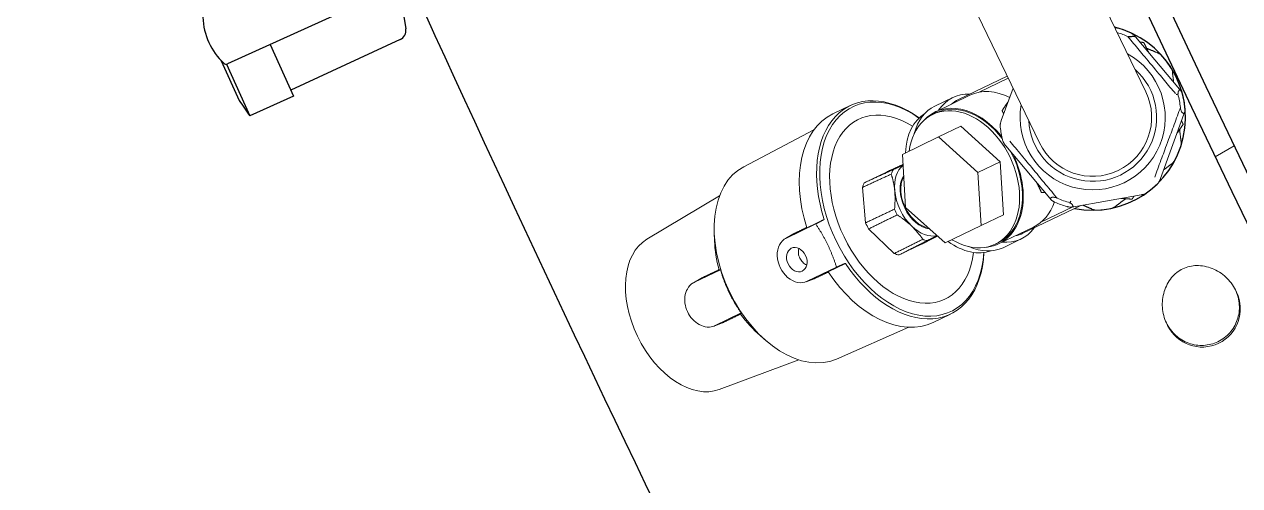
# Model space of a CAD drawing. Header units: millimetres. Extents: x 0 to 118900, y 0 to 84100.
# Drawn here: x 101677 to 102790, y 49866 to 50289 of the extents above; entities that cross this region are included whole.
import ezdxf

# ---------------------------------------------------------------- set-up
doc = ezdxf.new("R2010")
doc.units = ezdxf.units.MM
doc.header["$LTSCALE"] = 100
doc.layers.add('Hatch', color=7, linetype='Continuous', lineweight=18)
doc.layers.add('Visible', color=7, linetype='Continuous', lineweight=25)
doc.layers.add('P_Anti-Foam (AF)', color=6, linetype='Continuous', lineweight=18, true_color=0xff00ff)
doc.layers.add('P_Technical Water (TW)', color=140, linetype='Continuous', lineweight=18, true_color=0x00bfff)

msp = doc.modelspace()

# ---------------------------------------------------------------- hatches: boundary and pattern name
at = {"layer": 'Hatch'}
h = msp.add_hatch(dxfattribs=at)
h.set_pattern_fill('ANSI31', color=256, scale=2540, angle=-14.99998, style=0)
h.set_pattern_definition([(30.00002, (0, 0), (-158.7501, 274.963), [])])
edge = h.paths.add_edge_path()
edge.add_ellipse((124332.26, 60471.08), major_axis=(-17332.23, 16427.05), ratio=1, start_angle=37.038228, end_angle=90)
edge.add_line((107905.21, 43138.85), (107905.21, 43111.3))
edge.add_ellipse((124332.26, 60471.08), major_axis=(12800, -20183.41), ratio=1, start_angle=270, end_angle=284.19909, ccw=False)
edge.add_ellipse((124332.26, 60471.08), major_axis=(12600, -20308.87), ratio=1, start_angle=270, end_angle=270.565988, ccw=False)
edge.add_ellipse((124332.26, 60471.08), major_axis=(-2400, -23779.19), ratio=1, start_angle=270, end_angle=307.579504, ccw=False)
edge.add_ellipse((124332.26, 60471.08), major_axis=(-2600, -23758.16), ratio=1, start_angle=270, end_angle=270.482109, ccw=False)
edge.add_ellipse((124332.26, 60471.08), major_axis=(-2674.84, -23749.85), ratio=1, start_angle=270, end_angle=270.180507, ccw=False)
edge.add_line((100582.41, 63145.91), (100602.29, 63143.68))
h = msp.add_hatch(dxfattribs=at)
h.set_pattern_fill('ANSI31', color=256, scale=2540, angle=14.99998, style=0)
h.set_pattern_definition([(59.99998, (0, 0), (-274.963, 158.7501), [])])
edge = h.paths.add_edge_path()
edge.add_spline(control_points=[(102769.71, 49998.09), (102771.64, 49999.02), (102773.66, 50000.23), (102777.39, 50003.05), (102779.1, 50004.66), (102781.97, 50007.88), (102783.37, 50009.78), (102785.75, 50013.86), (102786.72, 50016.02), (102788.14, 50020.14), (102788.71, 50022.48), (102789.35, 50027.22), (102789.42, 50029.63), (102789.15, 50034.07), (102788.78, 50036.51), (102787.53, 50041.26), (102786.66, 50043.58), (102784.68, 50047.68), (102783.39, 50049.84), (102780.4, 50053.87), (102778.69, 50055.73), (102775.28, 50058.88), (102773.24, 50060.46), (102768.9, 50063.17), (102766.59, 50064.31), (102762.28, 50066), (102759.89, 50066.72), (102755.02, 50067.64), (102752.53, 50067.85), (102748.19, 50067.78), (102745.94, 50067.55), (102741.55, 50066.55), (102739.41, 50065.8), (102735.69, 50064), (102733.76, 50062.81), (102730.25, 50060), (102728.66, 50058.38), (102725.9, 50055.03), (102724.51, 50052.96), (102722.19, 50048.57), (102721.26, 50046.25), (102719.89, 50041.84), (102719.34, 50039.32), (102718.76, 50034.23), (102718.72, 50031.66), (102719.05, 50027.02), (102719.44, 50024.53), (102720.72, 50019.68), (102721.61, 50017.32), (102723.58, 50013.22), (102724.84, 50011.09), (102727.78, 50007.15), (102729.46, 50005.34), (102732.76, 50002.36), (102734.68, 50000.91), (102738.79, 49998.45), (102740.98, 49997.44), (102745.08, 49995.98), (102747.38, 49995.39), (102752.04, 49994.7), (102754.41, 49994.61), (102758.71, 49994.84), (102761.04, 49995.18), (102765.57, 49996.34), (102767.77, 49997.16), (102769.71, 49998.09)], knot_values=[0, 0, 0, 0, 0.3217069, 0.3217069, 0.6434139, 0.6434139, 0.9677836, 0.9677836, 1.2921534, 1.2921534, 1.6214123, 1.6214123, 1.9506712, 1.9506712, 2.2886139, 2.2886139, 2.6265567, 2.6265567, 2.9715161, 2.9715161, 3.3164755, 3.3164755, 3.6685787, 3.6685787, 4.020682, 4.020682, 4.3618892, 4.3618892, 4.7030965, 4.7030965, 5.0132638, 5.0132638, 5.3234311, 5.3234311, 5.6335985, 5.6335985, 5.9437658, 5.9437658, 6.2849731, 6.2849731, 6.6261803, 6.6261803, 6.9782836, 6.9782836, 7.3303868, 7.3303868, 7.6753462, 7.6753462, 8.0203056, 8.0203056, 8.3582484, 8.3582484, 8.6961911, 8.6961911, 9.02545, 9.02545, 9.3547089, 9.3547089, 9.6790787, 9.6790787, 10.0034484, 10.0034484, 10.3251554, 10.3251554, 10.6468623, 10.6468623, 10.6468623, 10.6468623], degree=3, periodic=0)

# ---------------------------------------------------------------- linework, layer by layer
at = {"layer": 'P_Anti-Foam (AF)'}
for p, q in [((102703.69, 50227), (102647.31, 50344.13)), ((102550, 50297.29), (102606.38, 50180.16)), ((102687.58, 50277.22), (102687.69, 50277.57)), ((102693.93, 50277.94), (102693.88, 50278)), ((102693.93, 50277.94), (102694.35, 50277.44)), ((102734.59, 50229.5), (102694.35, 50277.44)), ((102576.89, 50241.43), (102532.2, 50219.92)), ((102550.48, 50226.5), (102577.75, 50239.63)), ((102582.21, 50230.37), (102571.41, 50200.69)), ((102527.17, 50221.94), (102510.61, 50213.96)), ((102510.84, 50208.53), (102542.7, 50223.86)), ((102734.59, 50229.5), (102735.06, 50228.94)), ((102417.17, 50206.72), (102433.05, 50214.37)), ((102508.73, 50206.4), (102511.28, 50207.63)), ((102571.41, 50200.69), (102571.16, 50200.01)), ((102717.26, 50147.64), (102738.66, 50206.46)), ((102738.91, 50207.14), (102738.66, 50206.46)), ((102335.66, 50158.36), (102399.82, 50192.08)), ((102534.39, 50195.48), (102514, 50185.67)), ((102534.39, 50195.48), (102570.49, 50162.88)), ((102514, 50185.67), (102480.87, 50169.72)), ((102550.1, 50153.07), (102514, 50185.67)), ((102575.01, 50178.22), (102575.48, 50177.66)), ((102575.48, 50177.66), (102615.72, 50129.71)), ((102480.87, 50169.72), (102483.84, 50121.17)), ((102466.39, 50153.52), (102446, 50143.71)), ((102570.49, 50162.88), (102550.1, 50153.07)), ((102553.06, 50104.51), (102550.1, 50153.07)), ((102570.49, 50162.88), (102573.45, 50114.33)), ((102717.01, 50146.95), (102717.26, 50147.64)), ((102247, 50091.92), (102313.61, 50131.83)), ((102444.23, 50139.4), (102447.26, 50107.02)), ((102699.34, 50132.6), (102637.7, 50121.72)), ((102699.34, 50132.6), (102700.06, 50132.72)), ((102483.84, 50121.17), (102519.93, 50088.57)), ((102644.1, 50122.85), (102591.18, 50097.37)), ((102607.73, 50107.56), (102636.83, 50121.56)), ((102616.19, 50129.16), (102615.72, 50129.71)), ((102636.86, 50121.58), (102636.86, 50121.58)), ((102637.7, 50121.72), (102636.99, 50121.59)), ((102393.44, 50102.45), (102409.32, 50110.09)), ((102573.45, 50114.33), (102553.06, 50104.51)), ((102308.92, 50090.43), (102308.65, 50098.06)), ((102401.51, 50105.96), (102374.71, 50093.06)), ((102449.96, 50101.41), (102473.37, 50078.85)), ((102519.93, 50088.57), (102553.06, 50104.51)), ((102568.96, 50087.79), (102600.82, 50103.12)), ((102373.78, 50092.56), (102380.5, 50096.5)), ((102477.85, 50077.54), (102498.24, 50087.36)), ((102565.98, 50087.46), (102568.53, 50088.69)), ((102589.63, 50092.19), (102573.06, 50084.21)), ((102290.53, 50052.54), (102314.38, 50064.02)), ((102420.59, 50066.31), (102393.79, 50053.41)), ((102428.69, 50069.84), (102412.82, 50062.2)), ((102289.54, 50052.01), (102296.48, 50056.08)), ((102392.83, 50053), (102400.1, 50055.79)), ((102333.46, 50024.37), (102309.61, 50012.89)), ((102509.12, 50015.7), (102525, 50023.34)), ((102316.09, 50015.34), (102308.58, 50012.45)), ((102420.47, 49982.16), (102486.85, 50011.27)), ((102350.7, 50003.63), (102356.5, 49998.66)), ((102313.24, 49954.31), (102385.98, 49981.48))]:
    msp.add_line(p, q, dxfattribs=at)
for centre, radius, start, end in [((102655.03, 50203.58), 80.88, 66.18456, 73.81597), ((102655.02, 50203.54), 85.03, 66.03308, 73.98708), ((102655.03, 50203.58), 66.4, 170.11851, 61.28854), ((102655.03, 50203.58), 58.6, 182.85014, 48.55691), ((102655.03, 50203.58), 54, 205.70352, 25.70352), ((102655.03, 50203.58), 80.88, 6.39865, 15.18384), ((102655, 50203.57), 85.03, 6.03309, 13.98707), ((102655.07, 50203.58), 85.03, 186.03309, 193.98707), ((102655, 50203.59), 85.03, 333.16117, 341.11514), ((102655.01, 50203.6), 85.03, 306.03307, 313.98708), ((102655.05, 50203.61), 85.03, 246.03309, 253.98707), ((102655.03, 50203.58), 80.88, 246.39871, 255.18382), ((102655.03, 50203.61), 85.03, 273.16117, 281.11514)]:
    msp.add_arc(centre, radius, start, end, dxfattribs=at)
for centre, major_axis, ratio, start_param, end_param in [((102479.02, 50118.85), (-45.97, 95.51), 0.6427876, 5.4149446, 7.6416893), ((102480.4, 50119.52), (45.11, -93.71), 0.6427876, 2.289164, 7.135614), ((102539.9, 50148.16), (-29.06, 60.37), 0.7071068, 5.01737, 6.5648812), ((102558.4, 50157.06), (-31.23, 64.88), 0.6427876, 5.9482891, 6.6580544), ((102561.69, 50158.65), (-29.49, 61.27), 0.6427876, 0, 0.1717095), ((102571.76, 50163.49), (-29.06, 60.37), 0.7071068, 5.5423461, 6.2831853), ((102480.4, 50119.52), (39.64, -82.36), 0.6427876, 2.3495634, 7.0752146), ((102537.35, 50146.93), (-28.63, 59.47), 0.7071068, 2.3217319, 7.103046), ((102541.83, 50149.09), (-31.23, 64.88), 0.6427876, 0, 0.6442118), ((102539.9, 50148.16), (-28.63, 59.47), 0.7071068, 4.9959788, 6.2831853), ((102463.15, 50111.21), (-45.97, 95.51), 0.6427876, 0, 1.358504), ((102534.24, 50145.43), (-30.36, 63.07), 0.6427876, 0.0611434, 0.8719523), ((102539.9, 50148.16), (29.06, -60.37), 0.7071068, 1.765874, 1.7658759), ((102539.9, 50148.16), (29.06, -60.37), 0.7071068, 6.0014894, 7.8729066), ((102539.9, 50148.16), (28.63, -59.47), 0.7071068, 0, 1.6377832), ((102379.35, 50070.88), (-42.42, 88.12), 0.6427876, 0.0226803, 3.1189123), ((102498.12, 50128.05), (-17.37, 36.09), 0.6427876, 0.4506935, 0.596504), ((102499.73, 50128.82), (-15.62, 32.45), 0.6427876, 0.1327955, 1.0471978), ((102472.12, 50115.53), (17.66, -36.69), 0.6427876, 3.5885701, 3.7418128), ((102499.73, 50128.82), (12.53, -26.04), 0.6427876, 3.5056824, 5.9190955), ((102499.73, 50128.82), (-15.62, 32.45), 0.6427876, 1.0471978, 2.0943959), ((102499.73, 50128.82), (-12.14, 25.23), 0.6427876, 0.9070968, 2.7330769), ((102498.12, 50128.05), (-17.37, 36.09), 0.6427876, 1.4978911, 1.6437016), ((102571.76, 50163.49), (29.06, -60.37), 0.7071068, 0, 0.6157428), ((102472.12, 50115.53), (17.66, -36.69), 0.6427876, 4.6357676, 4.7890103), ((102499.73, 50128.82), (15.62, -32.45), 0.6427876, 5.2359885, 6.1503898), ((102558.4, 50157.06), (31.23, -64.88), 0.6427876, 5.9083162, 6.6180815), ((102561.69, 50158.65), (29.49, -61.27), 0.6427876, 6.1114759, 6.2831853), ((102282.72, 50024.36), (-33.18, 68.92), 0.6427876, 0.0587093, 3.0828834), ((102370.65, 50066.69), (37.04, -76.95), 0.6427876, 4.1131775, 4.4450806), ((102384.25, 50073.24), (-9.54, 19.82), 0.7660444, 0, 3.1415927), ((102498.12, 50128.05), (-17.37, 36.09), 0.6427876, 2.5450886, 2.6908991), ((102534.24, 50145.43), (30.36, -63.07), 0.6427876, 5.4112331, 6.222042), ((102479.02, 50118.85), (45.97, -95.51), 0.6427876, 4.9246813, 7.151426), ((102472.12, 50115.53), (17.66, -36.69), 0.6427876, 5.6829652, 5.8362079), ((102541.83, 50149.09), (31.23, -64.88), 0.6427876, 5.6389735, 6.2831853), ((102463.15, 50111.21), (45.97, -95.51), 0.6427876, 4.9246813, 6.2831853), ((102370.65, 50066.69), (37.04, -76.95), 0.6427876, 4.9796974, 5.3116005)]:
    msp.add_ellipse(centre, major_axis=major_axis, ratio=ratio, start_param=start_param, end_param=end_param, dxfattribs=at)
msp.add_ellipse((102384.25, 50073.24), major_axis=(5.03, -10.45), ratio=0.7660444, dxfattribs=at)
for points, knots in [([(102675.42, 50285.74), (102675.55, 50285.73), (102675.68, 50285.73), (102675.82, 50285.72), (102676.12, 50285.71), (102676.42, 50285.68), (102676.72, 50285.64), (102677.01, 50285.6), (102677.31, 50285.55), (102677.61, 50285.49), (102677.9, 50285.43), (102678.19, 50285.36), (102678.48, 50285.28)], [0.43321959, 0.43321959, 0.43321959, 0.43321959, 0.5061887, 0.5061887, 0.5061887, 0.67152645, 0.67152645, 0.67152645, 0.83605492, 0.83605492, 0.83605492, 1, 1, 1, 1]), ([(102694.14, 50277.34), (102694.04, 50277.39), (102693.94, 50277.43), (102693.83, 50277.47), (102693.81, 50277.48), (102693.78, 50277.49), (102693.76, 50277.5), (102693.75, 50277.5), (102693.75, 50277.5), (102693.74, 50277.5), (102693.61, 50277.54), (102693.47, 50277.58), (102693.32, 50277.6), (102693.28, 50277.61), (102693.24, 50277.62), (102693.19, 50277.62), (102693.12, 50277.63), (102693.03, 50277.64), (102692.95, 50277.65), (102692.92, 50277.66), (102692.88, 50277.66), (102692.85, 50277.66), (102692.74, 50277.67), (102692.64, 50277.68), (102692.53, 50277.68), (102692.37, 50277.69), (102692.2, 50277.69), (102692.03, 50277.69), (102691.94, 50277.68), (102691.85, 50277.68), (102691.76, 50277.68), (102691.51, 50277.67), (102691.26, 50277.65), (102690.99, 50277.62), (102690.84, 50277.61), (102690.69, 50277.6), (102690.54, 50277.58), (102690.32, 50277.56), (102690.1, 50277.53), (102689.86, 50277.5), (102689.65, 50277.47), (102689.43, 50277.44), (102689.2, 50277.41), (102689.02, 50277.39), (102688.84, 50277.36), (102688.66, 50277.34), (102688.64, 50277.33), (102688.61, 50277.33), (102688.59, 50277.33), (102688.44, 50277.31), (102688.29, 50277.29), (102688.13, 50277.28), (102688.11, 50277.27), (102688.08, 50277.27), (102688.06, 50277.27), (102688.05, 50277.27), (102688.05, 50277.27), (102688.04, 50277.27), (102688.01, 50277.26), (102687.98, 50277.26), (102687.95, 50277.26), (102687.9, 50277.25), (102687.86, 50277.24), (102687.81, 50277.23), (102687.79, 50277.23), (102687.77, 50277.23), (102687.75, 50277.22), (102687.75, 50277.22), (102687.74, 50277.22), (102687.73, 50277.22), (102687.72, 50277.22), (102687.71, 50277.22), (102687.7, 50277.21), (102687.66, 50277.21), (102687.61, 50277.21), (102687.57, 50277.22)], [0.16252635, 0.16252635, 0.16252635, 0.16252635, 0.22251942, 0.22251942, 0.22251942, 0.23637661, 0.23637661, 0.23637661, 0.23932719, 0.23932719, 0.23932719, 0.31085645, 0.31085645, 0.31085645, 0.3306805, 0.3306805, 0.3306805, 0.36823627, 0.36823627, 0.36823627, 0.38381197, 0.38381197, 0.38381197, 0.42890781, 0.42890781, 0.42890781, 0.49753259, 0.49753259, 0.49753259, 0.53184813, 0.53184813, 0.53184813, 0.6264833, 0.6264833, 0.6264833, 0.67880354, 0.67880354, 0.67880354, 0.75530935, 0.75530935, 0.75530935, 0.82758511, 0.82758511, 0.82758511, 0.88538507, 0.88538507, 0.88538507, 0.89319201, 0.89319201, 0.89319201, 0.9414424, 0.9414424, 0.9414424, 0.94892512, 0.94892512, 0.94892512, 0.95104196, 0.95104196, 0.95104196, 0.96037947, 0.96037947, 0.96037947, 0.97523101, 0.97523101, 0.97523101, 0.98140732, 0.98140732, 0.98140732, 0.98359021, 0.98359021, 0.98359021, 0.98748383, 0.98748383, 0.98748383, 0.99998051, 0.99998051, 0.99998051, 0.99998051]), ([(102730.85, 50225.4), (102727.63, 50229.23), (102724.02, 50233.55), (102720.82, 50237.39), (102717.62, 50241.22), (102714.01, 50245.55), (102709.21, 50251.31), (102704.41, 50257.07), (102700.81, 50261.39), (102697.6, 50265.23), (102694.4, 50269.07), (102690.79, 50273.39), (102687.57, 50277.22)], [0, 0, 0, 0, 0.25, 0.25, 0.25, 0.5, 0.5, 0.5, 0.75, 0.75, 0.75, 1, 1, 1, 1]), ([(102687.69, 50277.57), (102687.82, 50277.56), (102688.06, 50277.55), (102688.19, 50277.61), (102688.35, 50277.56), (102688.37, 50277.62), (102688.37, 50277.64)], [0.00002732, 0.00002732, 0.00002732, 0.00002732, 0.09015272, 0.14960286, 0.20142926, 0.24688029, 0.24688029, 0.24688029, 0.24688029]), ([(102688.37, 50277.64), (102688.38, 50277.67), (102688.38, 50277.72), (102688.53, 50277.67), (102688.66, 50277.71), (102688.87, 50277.72), (102689.12, 50277.73), (102689.4, 50277.74), (102690.06, 50277.79), (102690.73, 50277.84), (102691.19, 50277.88), (102691.43, 50277.9)], [0.24688029, 0.24688029, 0.24688029, 0.24688029, 0.29263422, 0.34313092, 0.40159565, 0.46926576, 0.54417671, 0.62453529, 0.74591, 0.87274276, 1, 1, 1, 1]), ([(102689.56, 50281.25), (102689.77, 50281.15), (102690.18, 50280.96), (102690.77, 50280.63), (102691.35, 50280.27), (102691.97, 50279.83), (102692.62, 50279.3), (102693.29, 50278.67), (102693.68, 50278.22), (102693.88, 50278)], [0, 0, 0, 0, 0.122224, 0.245733, 0.3706261, 0.496999, 0.6650054, 0.8326046, 1, 1, 1, 1]), ([(102691.43, 50277.9), (102691.6, 50277.91), (102691.96, 50277.93), (102692.63, 50277.91), (102693.16, 50277.82), (102693.5, 50277.72), (102693.56, 50277.7)], [0.00000136, 0.00000136, 0.00000136, 0.00000136, 0.11952445, 0.23840831, 0.47820973, 0.5281915, 0.5281915, 0.5281915, 0.5281915]), ([(102693.56, 50277.7), (102693.65, 50277.67), (102693.89, 50277.58), (102694.23, 50277.4), (102694.57, 50277.15), (102694.75, 50276.94), (102694.84, 50276.84)], [0.5281915, 0.5281915, 0.5281915, 0.5281915, 0.60787169, 0.73993955, 0.87034396, 0.9996898, 0.9996898, 0.9996898, 0.9996898]), ([(102694.84, 50276.84), (102694.78, 50276.91), (102694.72, 50276.98), (102694.65, 50277.03), (102694.58, 50277.09), (102694.51, 50277.13), (102694.44, 50277.18), (102694.42, 50277.19), (102694.4, 50277.2), (102694.39, 50277.21), (102694.31, 50277.26), (102694.23, 50277.3), (102694.14, 50277.34)], [0.00014705, 0.00014705, 0.00014705, 0.00014705, 0.05260111, 0.05260111, 0.05260111, 0.09958003, 0.09958003, 0.09958003, 0.11163662, 0.11163662, 0.11163662, 0.16252635, 0.16252635, 0.16252635, 0.16252635]), ([(102694.52, 50277.23), (102694.56, 50277.18), (102694.61, 50277.13), (102694.65, 50277.07), (102694.69, 50277.03), (102694.73, 50276.99), (102694.76, 50276.94), (102694.79, 50276.91), (102694.82, 50276.88), (102694.84, 50276.84)], [0.35546989, 0.35546989, 0.35546989, 0.35546989, 0.61627309, 0.61627309, 0.61627309, 0.83400167, 0.83400167, 0.83400167, 0.9977904, 0.9977904, 0.9977904, 0.9977904]), ([(102714.69, 50262.64), (102714.76, 50262.61), (102714.83, 50262.58), (102716.51, 50261.83), (102717.96, 50260.74), (102719.07, 50259.47)], [0.75795528, 0.75795528, 0.75795528, 0.75795528, 0.76855947, 0.76855947, 1.02135062, 1.02135062, 1.02135062, 1.02135062]), ([(102726.19, 50250.07), (102725.05, 50251.81), (102723.84, 50253.53), (102721.45, 50256.66), (102720.28, 50258.08), (102719.07, 50259.47)], [10.10719653, 10.10719653, 10.10719653, 10.10719653, 10.40918044, 10.40918044, 10.67107318, 10.67107318, 10.67107318, 10.67107318]), ([(102726.19, 50250.07), (102727.11, 50248.66), (102727.77, 50246.96), (102728.03, 50245.14), (102728.04, 50245.07), (102728.05, 50245)], [1.02135141, 1.02135141, 1.02135141, 1.02135141, 1.27414314, 1.27414314, 1.28474733, 1.28474733, 1.28474733, 1.28474733]), ([(102731.41, 50224.62), (102731.51, 50224.64), (102731.61, 50224.65), (102731.83, 50224.68), (102731.96, 50224.69), (102732.19, 50224.72), (102732.31, 50224.73), (102732.58, 50224.76), (102732.75, 50224.77), (102733.08, 50224.78), (102733.24, 50224.78), (102733.41, 50224.77)], [0.00000216, 0.00000216, 0.00000216, 0.00000216, 0.0151519, 0.0151519, 0.03366754, 0.03366754, 0.0510211, 0.0510211, 0.07580082, 0.07580082, 0.10267687, 0.10267687, 0.10267687, 0.10267687]), ([(102733.09, 50224.76), (102732.83, 50224.75), (102732.5, 50224.73), (102731.97, 50224.69), (102731.69, 50224.66), (102731.41, 50224.62)], [-0.08251351, -0.08251351, -0.08251351, -0.08251351, -0.042768987, -0.042768987, -0.000002163, -0.000002163, -0.000002163, -0.000002163]), ([(102733.41, 50224.77), (102733.37, 50224.77), (102733.31, 50224.77), (102733.19, 50224.77), (102733.14, 50224.76), (102733.09, 50224.76)], [-0.019547288, -0.019547288, -0.019547288, -0.019547288, -0.010056721, -0.010056721, -0.000019134, -0.000019134, -0.000019134, -0.000019134]), ([(102733.41, 50224.77), (102733.35, 50225.12), (102733.31, 50225.47), (102733.25, 50226.17), (102733.24, 50226.52), (102733.29, 50226.85)], [0, 0, 0, 0, 0.5, 0.5, 0.99986919, 0.99986919, 0.99986919, 0.99986919]), ([(102733.29, 50226.85), (102733.31, 50226.94), (102733.33, 50227.03), (102733.39, 50227.23), (102733.44, 50227.35), (102733.5, 50227.45)], [-0.081949793, -0.081949793, -0.081949793, -0.081949793, -0.066843249, -0.066843249, -0.045902376, -0.045902376, -0.045902376, -0.045902376]), ([(102733.5, 50227.45), (102733.53, 50227.5), (102733.57, 50227.55), (102733.71, 50227.75), (102733.93, 50228), (102734.27, 50228.46), (102734.38, 50228.63), (102734.56, 50228.95), (102734.61, 50229.12), (102734.65, 50229.4), (102734.62, 50229.47), (102734.59, 50229.5), (102734.59, 50229.5), (102734.59, 50229.5)], [-0.14778009, -0.14778009, -0.14778009, -0.14778009, -0.13537449, -0.13537449, -0.0955589, -0.0955589, -0.06973224, -0.06973224, -0.03889548, -0.03889548, 0, 0, 0.00097458, 0.00097458, 0.00097458, 0.00097458]), ([(102735.07, 50228.93), (102735.21, 50228.76), (102735.35, 50228.58), (102735.49, 50228.4), (102735.62, 50228.21), (102735.76, 50228.02), (102735.88, 50227.83), (102736.01, 50227.64), (102736.13, 50227.45), (102736.24, 50227.25), (102736.35, 50227.05), (102736.46, 50226.86), (102736.56, 50226.65), (102736.7, 50226.38), (102736.83, 50226.11), (102736.94, 50225.83), (102737.06, 50225.56), (102737.17, 50225.27), (102737.26, 50224.99), (102737.36, 50224.7), (102737.44, 50224.42), (102737.51, 50224.12)], [0.00123487, 0.00123487, 0.00123487, 0.00123487, 0.12840662, 0.12840662, 0.12840662, 0.25551542, 0.25551542, 0.25551542, 0.38141306, 0.38141306, 0.38141306, 0.5061887, 0.5061887, 0.5061887, 0.67152645, 0.67152645, 0.67152645, 0.83605492, 0.83605492, 0.83605492, 1, 1, 1, 1]), ([(102711.84, 50148.83), (102713.56, 50153.56), (102715.52, 50158.88), (102717.56, 50164.39), (102718.58, 50167.14), (102719.56, 50169.8), (102720.44, 50172.16), (102721.32, 50174.52), (102722.31, 50177.17), (102723.63, 50180.71), (102724.94, 50184.25), (102725.93, 50186.9), (102726.81, 50189.26), (102727.69, 50191.62), (102728.67, 50194.28), (102729.69, 50197.03), (102731.73, 50202.54), (102733.69, 50207.86), (102735.41, 50212.59)], [0, 0, 0, 0, 0.25, 0.25, 0.25, 0.375, 0.375, 0.375, 0.5, 0.5, 0.5, 0.625, 0.625, 0.625, 0.75, 0.75, 0.75, 1, 1, 1, 1]), ([(102737.17, 50207.85), (102737.14, 50207.85), (102737.12, 50207.87), (102736.94, 50207.97), (102736.8, 50208.12), (102736.46, 50208.57), (102736.29, 50208.96), (102735.99, 50209.79), (102735.87, 50210.23), (102735.63, 50211.26), (102735.52, 50211.92), (102735.41, 50212.59)], [0.02865756, 0.02865756, 0.02865756, 0.02865756, 0.03342162, 0.03342162, 0.06684325, 0.06684325, 0.13011041, 0.13011041, 0.19337757, 0.19337757, 0.29147093, 0.29147093, 0.29147093, 0.29147093]), ([(102739.56, 50212.51), (102739.58, 50212.29), (102739.62, 50211.84), (102739.64, 50211.16), (102739.61, 50210.47), (102739.54, 50209.71), (102739.41, 50208.88), (102739.2, 50208.01), (102739.01, 50207.45), (102738.92, 50207.18)], [0, 0, 0, 0, 0.12222421, 0.24573325, 0.37062623, 0.49699899, 0.66500532, 0.83260449, 0.99387685, 0.99387685, 0.99387685, 0.99387685]), ([(102570.51, 50194.65), (102570.49, 50194.87), (102570.45, 50195.32), (102570.43, 50196), (102570.46, 50196.68), (102570.53, 50197.44), (102570.66, 50198.27), (102570.87, 50199.14), (102571.06, 50199.7), (102571.15, 50199.98)], [0, 0, 0, 0, 0.12222405, 0.24573303, 0.37062606, 0.49699899, 0.66500542, 0.83260459, 0.99389101, 0.99389101, 0.99389101, 0.99389101]), ([(102738.66, 50206.46), (102738.66, 50206.46), (102738.66, 50206.46), (102738.67, 50206.49), (102738.67, 50206.53), (102738.66, 50206.61), (102738.64, 50206.65), (102738.57, 50206.8), (102738.48, 50206.92), (102738.22, 50207.15), (102738.06, 50207.27), (102737.67, 50207.54), (102737.43, 50207.69), (102737.17, 50207.85)], [-0.23832759, -0.23832759, -0.23832759, -0.23832759, -0.23741684, -0.23741684, -0.20850778, -0.20850778, -0.17897432, -0.17897432, -0.11901501, -0.11901501, -0.06060945, -0.06060945, -0.00011585, -0.00011585, -0.00011585, -0.00011585]), ([(102575, 50178.22), (102574.86, 50178.4), (102574.72, 50178.57), (102574.58, 50178.76), (102574.44, 50178.94), (102574.31, 50179.13), (102574.19, 50179.32), (102574.06, 50179.51), (102573.94, 50179.71), (102573.83, 50179.9), (102573.72, 50180.1), (102573.61, 50180.3), (102573.5, 50180.5), (102573.37, 50180.77), (102573.24, 50181.04), (102573.13, 50181.32), (102573.01, 50181.6), (102572.9, 50181.88), (102572.81, 50182.17), (102572.71, 50182.45), (102572.63, 50182.74), (102572.56, 50183.03)], [0.0012476, 0.0012476, 0.0012476, 0.0012476, 0.12840662, 0.12840662, 0.12840662, 0.25551542, 0.25551542, 0.25551542, 0.38141306, 0.38141306, 0.38141306, 0.5061887, 0.5061887, 0.5061887, 0.67152645, 0.67152645, 0.67152645, 0.83605492, 0.83605492, 0.83605492, 1, 1, 1, 1]), ([(102579.22, 50181.75), (102582.46, 50177.9), (102586.09, 50173.55), (102589.84, 50169.02), (102591.71, 50166.76), (102593.52, 50164.58), (102595.12, 50162.64), (102596.73, 50160.7), (102598.53, 50158.52), (102600.94, 50155.61), (102603.34, 50152.7), (102605.15, 50150.51), (102606.75, 50148.57), (102608.36, 50146.63), (102610.16, 50144.45), (102612.04, 50142.19), (102615.79, 50137.67), (102619.42, 50133.32), (102622.65, 50129.46)], [0, 0, 0, 0, 0.25, 0.25, 0.25, 0.375, 0.375, 0.375, 0.5, 0.5, 0.5, 0.625, 0.625, 0.625, 0.75, 0.75, 0.75, 1, 1, 1, 1]), ([(102735.46, 50176.07), (102736.01, 50177.66), (102736.23, 50179.47), (102736.03, 50181.3), (102736.02, 50181.37), (102736.01, 50181.44)], [-1.0213512, -1.0213512, -1.0213512, -1.0213512, -0.76855947, -0.76855947, -0.75795528, -0.75795528, -0.75795528, -0.75795528]), ([(102727.42, 50161.05), (102727.47, 50161.1), (102727.53, 50161.14), (102728.98, 50162.28), (102730.12, 50163.69), (102730.88, 50165.2)], [-1.28474733, -1.28474733, -1.28474733, -1.28474733, -1.27414314, -1.27414314, -1.02135141, -1.02135141, -1.02135141, -1.02135141]), ([(102482.13, 50149.05), (102481.04, 50147.22), (102480.26, 50145.03), (102479.84, 50142.59), (102479.81, 50142.44), (102479.79, 50142.28), (102479.76, 50142.13), (102479.57, 50140.88), (102479.48, 50139.57), (102479.48, 50138.21)], [0.824113592, 0.824113592, 0.824113592, 0.824113592, 0.876977728, 0.876977728, 0.876977728, 0.880306148, 0.880306148, 0.880306148, 0.907028958, 0.907028958, 0.907028958, 0.907028958]), ([(102481.01, 50147.62), (102481.35, 50148.26), (102481.71, 50148.83), (102482.08, 50149.33), (102482.09, 50149.35), (102482.1, 50149.36), (102482.11, 50149.38)], [0.006322865, 0.006322865, 0.006322865, 0.006322865, 0.081538639, 0.081538639, 0.081538639, 0.083688676, 0.083688676, 0.083688676, 0.083688676]), ([(102717.01, 50146.95), (102716.93, 50146.73), (102716.85, 50146.52), (102716.76, 50146.31), (102716.66, 50146.1), (102716.57, 50145.89), (102716.46, 50145.69), (102716.36, 50145.49), (102716.25, 50145.29), (102716.14, 50145.09), (102716.03, 50144.89), (102715.91, 50144.7), (102715.78, 50144.51), (102715.62, 50144.26), (102715.45, 50144.01), (102715.26, 50143.77), (102715.08, 50143.53), (102714.89, 50143.3), (102714.69, 50143.07), (102714.49, 50142.85), (102714.28, 50142.63), (102714.07, 50142.42)], [0.00124705, 0.00124705, 0.00124705, 0.00124705, 0.12840662, 0.12840662, 0.12840662, 0.25551542, 0.25551542, 0.25551542, 0.38141306, 0.38141306, 0.38141306, 0.5061887, 0.5061887, 0.5061887, 0.67152645, 0.67152645, 0.67152645, 0.83605492, 0.83605492, 0.83605492, 1, 1, 1, 1]), ([(102483.58, 50120.87), (102483.5, 50121.04), (102483.41, 50121.21), (102483.33, 50121.39), (102483.01, 50122.03), (102482.71, 50122.69), (102482.43, 50123.35), (102482.15, 50124), (102481.9, 50124.66), (102481.66, 50125.32), (102481.64, 50125.36), (102481.63, 50125.4), (102481.62, 50125.43), (102481.15, 50126.72), (102480.77, 50128.02), (102480.45, 50129.32), (102480.29, 50129.99), (102480.15, 50130.67), (102480.03, 50131.34), (102479.91, 50132), (102479.8, 50132.66), (102479.72, 50133.32), (102479.6, 50134.35), (102479.52, 50135.37), (102479.5, 50136.37)], [0.0818498814, 0.0818498814, 0.0818498814, 0.0818498814, 0.0821412747, 0.0821412747, 0.0821412747, 0.083222081, 0.083222081, 0.083222081, 0.0843028872, 0.0843028872, 0.0843028872, 0.0843637906, 0.0843637906, 0.0843637906, 0.0864644997, 0.0864644997, 0.0864644997, 0.0875453059, 0.0875453059, 0.0875453059, 0.0886261122, 0.0886261122, 0.0886261122, 0.0903314164, 0.0903314164, 0.0903314164, 0.0903314164]), ([(102615.72, 50129.71), (102615.72, 50129.71), (102615.72, 50129.71), (102615.74, 50129.69), (102615.77, 50129.67), (102615.85, 50129.64), (102615.9, 50129.63), (102616.06, 50129.62), (102616.21, 50129.64), (102616.54, 50129.74), (102616.72, 50129.83), (102617.16, 50130.03), (102617.4, 50130.16), (102617.67, 50130.31)], [-0.23832717, -0.23832717, -0.23832717, -0.23832717, -0.23741643, -0.23741643, -0.20850754, -0.20850754, -0.17897421, -0.17897421, -0.11901485, -0.11901485, -0.06060892, -0.06060892, -0.00011585, -0.00011585, -0.00011585, -0.00011585]), ([(102622.65, 50129.46), (102622.02, 50129.71), (102621.39, 50129.93), (102620.37, 50130.25), (102619.93, 50130.36), (102619.07, 50130.52), (102618.65, 50130.56), (102618.09, 50130.49), (102617.89, 50130.44), (102617.71, 50130.34), (102617.68, 50130.33), (102617.67, 50130.31)], [-0.2914755, -0.2914755, -0.2914755, -0.2914755, -0.19337757, -0.19337757, -0.13011041, -0.13011041, -0.06684325, -0.06684325, -0.03342162, -0.03342162, -0.02865756, -0.02865756, -0.02865756, -0.02865756]), ([(102705.03, 50134.84), (102704.85, 50134.71), (102704.48, 50134.45), (102703.9, 50134.1), (102703.3, 50133.78), (102702.6, 50133.46), (102701.82, 50133.16), (102700.96, 50132.9), (102700.38, 50132.79), (102700.09, 50132.73)], [0, 0, 0, 0, 0.12222415, 0.24573318, 0.37062617, 0.49699899, 0.66500536, 0.83260453, 0.99389101, 0.99389101, 0.99389101, 0.99389101]), ([(102620.5, 50125.91), (102620.3, 50126), (102619.89, 50126.19), (102619.3, 50126.52), (102618.72, 50126.88), (102618.1, 50127.32), (102617.45, 50127.85), (102616.79, 50128.47), (102616.4, 50128.91), (102616.21, 50129.13)], [0, 0, 0, 0, 0.12222415, 0.24573317, 0.37062617, 0.49699899, 0.66500536, 0.83260453, 0.99387687, 0.99387687, 0.99387687, 0.99387687]), ([(102636.98, 50121.59), (102636.75, 50121.55), (102636.53, 50121.52), (102636.3, 50121.49), (102636.07, 50121.47), (102635.85, 50121.45), (102635.62, 50121.43), (102635.39, 50121.42), (102635.16, 50121.41), (102634.93, 50121.41), (102634.71, 50121.41), (102634.48, 50121.42), (102634.25, 50121.43), (102633.95, 50121.45), (102633.65, 50121.47), (102633.35, 50121.51), (102633.06, 50121.55), (102632.76, 50121.6), (102632.46, 50121.66), (102632.17, 50121.72), (102631.88, 50121.79), (102631.59, 50121.87)], [0.00123487, 0.00123487, 0.00123487, 0.00123487, 0.12840662, 0.12840662, 0.12840662, 0.25551542, 0.25551542, 0.25551542, 0.38141306, 0.38141306, 0.38141306, 0.5061887, 0.5061887, 0.5061887, 0.67152645, 0.67152645, 0.67152645, 0.83605492, 0.83605492, 0.83605492, 1, 1, 1, 1]), ([(102635.07, 50126.91), (102635.04, 50126.82), (102635, 50126.72), (102634.91, 50126.52), (102634.86, 50126.4), (102634.77, 50126.19), (102634.72, 50126.08), (102634.6, 50125.83), (102634.53, 50125.68), (102634.37, 50125.38), (102634.29, 50125.24), (102634.2, 50125.1)], [0.00000216, 0.00000216, 0.00000216, 0.00000216, 0.01515249, 0.01515249, 0.03366743, 0.03366743, 0.05102099, 0.05102099, 0.07579973, 0.07579973, 0.10270229, 0.10270229, 0.10270229, 0.10270229]), ([(102634.2, 50125.1), (102634.22, 50125.14), (102634.25, 50125.19), (102634.31, 50125.3), (102634.33, 50125.34), (102634.35, 50125.39)], [-0.019572325, -0.019572325, -0.019572325, -0.019572325, -0.010057403, -0.010057403, -0.000019063, -0.000019063, -0.000019063, -0.000019063]), ([(102636.05, 50124.16), (102635.83, 50124.33), (102635.58, 50124.48), (102634.97, 50124.8), (102634.58, 50124.96), (102634.2, 50125.1)], [-0.18183085, -0.18183085, -0.18183085, -0.18183085, -0.13882685, -0.13882685, -0.07889203, -0.07889203, -0.07889203, -0.07889203]), ([(102634.35, 50125.39), (102634.47, 50125.62), (102634.62, 50125.91), (102634.85, 50126.39), (102634.97, 50126.65), (102635.07, 50126.91)], [-0.082522589, -0.082522589, -0.082522589, -0.082522589, -0.042768465, -0.042768465, -0.000002158, -0.000002158, -0.000002158, -0.000002158]), ([(102636.05, 50124.16), (102636.17, 50124.07), (102636.27, 50123.97), (102636.4, 50123.81), (102636.44, 50123.75), (102636.48, 50123.69)], [-0.081693842, -0.081693842, -0.081693842, -0.081693842, -0.05871853, -0.05871853, -0.045610075, -0.045610075, -0.045610075, -0.045610075]), ([(102636.48, 50123.69), (102636.51, 50123.62), (102636.54, 50123.55), (102636.56, 50123.49), (102636.59, 50123.41), (102636.62, 50123.34), (102636.65, 50123.26), (102636.71, 50123.13), (102636.76, 50123), (102636.81, 50122.88), (102636.86, 50122.76), (102636.92, 50122.65), (102636.97, 50122.55), (102637.02, 50122.45), (102637.07, 50122.35), (102637.11, 50122.27), (102637.16, 50122.2), (102637.2, 50122.13), (102637.24, 50122.08), (102637.29, 50122), (102637.34, 50121.93), (102637.39, 50121.88), (102637.46, 50121.81), (102637.52, 50121.76), (102637.58, 50121.74), (102637.62, 50121.72), (102637.66, 50121.71), (102637.7, 50121.72)], [0.00004476, 0.00004476, 0.00004476, 0.00004476, 0.05305471, 0.05305471, 0.05305471, 0.11659118, 0.11659118, 0.11659118, 0.23303235, 0.23303235, 0.23303235, 0.34955249, 0.34955249, 0.34955249, 0.4657404, 0.4657404, 0.4657404, 0.56271454, 0.56271454, 0.56271454, 0.69404601, 0.69404601, 0.69404601, 0.86793994, 0.86793994, 0.86793994, 1, 1, 1, 1]), ([(102654.4, 50119.63), (102654.46, 50119.6), (102654.53, 50119.57), (102656.24, 50118.89), (102658.04, 50118.61), (102659.72, 50118.71)], [-1.28474733, -1.28474733, -1.28474733, -1.28474733, -1.27414314, -1.27414314, -1.02135141, -1.02135141, -1.02135141, -1.02135141]), ([(102671.42, 50120.17), (102673.08, 50120.5), (102674.75, 50121.21), (102676.24, 50122.29), (102676.3, 50122.34), (102676.35, 50122.38)], [-1.0213512, -1.0213512, -1.0213512, -1.0213512, -0.76855947, -0.76855947, -0.75795528, -0.75795528, -0.75795528, -0.75795528]), ([(102381.44, 50097), (102381.4, 50096.99), (102381.36, 50096.97), (102381.05, 50096.81), (102380.77, 50096.66), (102380.5, 50096.5)], [3.423243105, 3.423243105, 3.423243105, 3.423243105, 3.431687155, 3.431687155, 3.493432548, 3.493432548, 3.493432548, 3.493432548]), ([(102393.41, 50068.29), (102393.32, 50068.33), (102393.22, 50068.37), (102391.92, 50068.97), (102390.68, 50069.82), (102388.55, 50071.96), (102387.65, 50073.25), (102386.38, 50075.88), (102385.93, 50077.39), (102385.59, 50080.4), (102385.7, 50081.9), (102386.04, 50083.29), (102386.07, 50083.38), (102386.09, 50083.48)], [0.42110264, 0.42110264, 0.42110264, 0.42110264, 0.4374654, 0.4374654, 0.65619615, 0.65619615, 0.87492691, 0.87492691, 1.09365766, 1.09365766, 1.31238842, 1.31238842, 1.32875118, 1.32875118, 1.32875118, 1.32875118]), ([(102309.61, 50012.89), (102308.22, 50012.23), (102306.56, 50011.66), (102301.51, 50011.36), (102298.99, 50011.97), (102294.24, 50013.89), (102292, 50015.5), (102287.98, 50019.2), (102286.33, 50021.52), (102283.59, 50026.37), (102282.73, 50029.06), (102281.57, 50034.37), (102281.59, 50037.08), (102282.18, 50042.17), (102283.08, 50044.54), (102285.45, 50048.8), (102287.19, 50050.47), (102289.45, 50051.99), (102289.91, 50052.24), (102290.53, 50052.54)], [3.4657415, 3.4657415, 3.4657415, 3.4657415, 3.7382101, 3.7382101, 4.0605904, 4.0605904, 4.4852779, 4.4852779, 5.048824, 5.048824, 5.8365346, 5.8365346, 6.9923953, 6.9923953, 8.676732, 8.676732, 11.0276263, 11.0276263, 11.924125, 11.924125, 11.924125, 11.924125]), ([(102297.44, 50056.59), (102297.44, 50056.59), (102297.43, 50056.59), (102297.11, 50056.43), (102296.79, 50056.26), (102296.48, 50056.08)], [-20.22156621, -20.22156621, -20.22156621, -20.22156621, -20.21992651, -20.21992651, -19.93740324, -19.93740324, -19.93740324, -19.93740324]), ([(102400.1, 50055.79), (102400.39, 50055.91), (102400.68, 50056.03), (102400.96, 50056.16), (102401, 50056.18), (102401.04, 50056.2), (102401.07, 50056.21)], [6.76521415, 6.76521415, 6.76521415, 6.76521415, 6.826959544, 6.826959544, 6.826959544, 6.835403593, 6.835403593, 6.835403593, 6.835403593])]:
    msp.add_open_spline(points, degree=3, knots=knots, dxfattribs=at)
for points, weights in [([(102701.88, 50272.26), (102700.16, 50272.39), (102698.48, 50272.52)], [1.68739260883, 1.69680644618, 1.705541306]), ([(102706.16, 50263.37), (102704.08, 50267.69), (102701.88, 50272.26)], [1.73745064541, 1.71543384465, 1.68739260883]), ([(102704.43, 50266.97), (102709.45, 50264.85), (102714.69, 50262.64)], [1.90562415013, 1.88869452278, 1.86331324179]), ([(102728.05, 50245), (102728.63, 50240.38), (102729.19, 50235.93)], [1.86331324179, 1.88400626028, 1.89908153007]), ([(102577.69, 50217.96), (102574.99, 50214), (102572.13, 50209.81)], [1.73745064541, 1.71543384465, 1.68739260883]), ([(102572.13, 50209.81), (102572.88, 50208.25), (102573.61, 50206.73)], [1.5866940066, 1.59554605397, 1.60375964317]), ([(102732.38, 50189.19), (102735.08, 50193.16), (102737.94, 50197.35)], [1.7374506454, 1.71543384465, 1.68739260883]), ([(102737.94, 50197.35), (102737.19, 50198.9), (102736.46, 50200.42)], [1.68739260883, 1.69680644618, 1.70554130599]), ([(102734.63, 50192.49), (102735.31, 50187.09), (102736.01, 50181.44)], [1.90562415013, 1.88869452278, 1.86331324179]), ([(102481.46, 50160), (102477.56, 50158.14), (102472.37, 50155.67)], [1.96493541516, 1.94437004579, 1.86656620791]), ([(102720.13, 50155.54), (102723.71, 50158.24), (102727.42, 50161.05)], [1.899139317, 1.88406358849, 1.86336994033]), ([(102444.23, 50139.4), (102457.53, 50145.54), (102470.71, 50151.63)], [1, 0.999999998749, 1]), ([(102470.71, 50151.63), (102473.14, 50143.95), (102473.85, 50136.35)], [1.86656620791, 1.9723244506, 1.97232440422]), ([(102603.91, 50143.79), (102605.99, 50139.46), (102608.19, 50134.89)], [1.63376472754, 1.61306182436, 1.5866940066]), ([(102473.85, 50136.35), (102474.56, 50128.76), (102473.71, 50119.54)], [1.97232440422, 1.97232435784, 1.86656620791]), ([(102608.19, 50134.89), (102609.9, 50134.76), (102611.59, 50134.64)], [1.68739260883, 1.69680644618, 1.70554130599]), ([(102691.09, 50128.66), (102692.06, 50130.09), (102693.01, 50131.48)], [1.68739260883, 1.69680644618, 1.70554130599]), ([(102473.71, 50119.54), (102460.54, 50113.31), (102447.26, 50107.02)], [1, 0.999999999092, 1]), ([(102645.98, 50123.18), (102650.11, 50121.44), (102654.4, 50119.63)], [1.89908153006, 1.88400626028, 1.86331324179]), ([(102676.35, 50122.38), (102680.89, 50125.82), (102685.23, 50129.1)], [1.86336994033, 1.88875199365, 1.90568213615]), ([(102681.25, 50129.4), (102686.04, 50129.04), (102691.09, 50128.66)], [1.7374506454, 1.71543384464, 1.68739260883]), ([(102409.32, 50110.09), (102405.53, 50108.09), (102401.51, 50105.96)], [1.00178826505, 1.00430456603, 1.00596397821]), ([(102476.25, 50114.28), (102483.98, 50109.19), (102489.47, 50103.9)], [1.86656620791, 1.97232458035, 1.97232440422]), ([(102393.36, 50102.71), (102387.39, 50099.85), (102381.44, 50097)], [1.00000489222, 1.00000548584, 1]), ([(102401.51, 50105.96), (102414.03, 50087.57), (102420.59, 50066.31)], [1.27421040078, 1.2994447396, 1.27421040078]), ([(102489.47, 50103.9), (102494.97, 50098.61), (102499.46, 50091.91)], [1.97232440422, 1.97232422808, 1.86656620791]), ([(102477.85, 50077.54), (102490.81, 50084.15), (102503.65, 50090.69)], [1, 0.999999998558, 1]), ([(102512.96, 50094.86), (102505.62, 50091.12), (102498.24, 50087.36)], [0.999999999295, 0.999999999173, 1]), ([(102503.65, 50090.69), (102508.81, 50093.21), (102512.71, 50095.09)], [1.86656620791, 1.94437004578, 1.96493541516]), ([(102313.16, 50064.05), (102305.21, 50060.28), (102297.44, 50056.59)], [1, 1.00005579402, 1.00000000039]), ([(102314.38, 50064.02), (102313.72, 50064.03), (102313.16, 50064.05)], [1.00035995172, 1.00191567695, 1]), ([(102333.46, 50024.37), (102320.37, 50042.49), (102314.38, 50064.02)], [1.00598332027, 1.03374770935, 1.00598332027]), ([(102428.69, 50069.84), (102424.76, 50068.13), (102420.59, 50066.31)], [1.00178826505, 1.00430456603, 1.00596397821]), ([(102401.07, 50056.21), (102407.01, 50059.09), (102412.97, 50061.97)], [1, 1.00000548602, 1.00000489238]), ([(102317.08, 50015.77), (102324.82, 50019.54), (102332.73, 50023.4)], [1.00000000314, 1.00005579601, 1]), ([(102332.73, 50023.4), (102333.06, 50023.85), (102333.46, 50024.37)], [1, 1.00191567695, 1.00035995172])]:
    msp.add_rational_spline(points, weights, degree=2, dxfattribs=at)
for points, degree in [([(102472.37, 50155.67), (102459.24, 50149.72), (102446, 50143.71)], 2), ([(102466.39, 50153.52), (102473.93, 50156.94), (102481.44, 50160.35)], 2), ([(102480.97, 50147.55), (102481.04, 50147.68), (102481.11, 50147.81), (102481.17, 50147.94)], 3), ([(102480.97, 50147.55), (102480.99, 50147.57), (102481, 50147.59), (102481.01, 50147.62)], 3), ([(102482.11, 50149.48), (102481.71, 50148.9), (102481.34, 50148.28), (102481.01, 50147.62)], 3), ([(102449.96, 50101.41), (102463.16, 50107.87), (102476.25, 50114.28)], 2), ([(102499.46, 50091.91), (102486.47, 50085.41), (102473.37, 50078.85)], 2), ([(102316.09, 50015.33), (102316.41, 50015.45), (102316.73, 50015.59), (102317.08, 50015.77)], 3)]:
    msp.add_open_spline(points, degree=degree, dxfattribs=at)
at = {"layer": 'P_Technical Water (TW)'}
for p, q in [((102786.77, 50043.35), (102785.68, 50045.61)), ((102722.61, 50015.25), (102723.69, 50012.99))]:
    msp.add_line(p, q, dxfattribs=at)
msp.add_arc((102755.23, 50028.17), 35, 205.70352, 25.70352, dxfattribs=at)
msp.add_open_spline([(102769.71, 49998.09), (102771.64, 49999.02), (102773.66, 50000.23), (102777.39, 50003.05), (102779.1, 50004.66), (102781.97, 50007.88), (102783.37, 50009.78), (102785.75, 50013.86), (102786.72, 50016.02), (102788.14, 50020.14), (102788.71, 50022.48), (102789.35, 50027.22), (102789.42, 50029.63), (102789.15, 50034.07), (102788.78, 50036.51), (102787.53, 50041.26), (102786.66, 50043.58), (102784.68, 50047.68), (102783.39, 50049.84), (102780.4, 50053.87), (102778.69, 50055.73), (102775.28, 50058.88), (102773.24, 50060.46), (102768.9, 50063.17), (102766.59, 50064.31), (102762.28, 50066), (102759.89, 50066.72), (102755.02, 50067.64), (102752.53, 50067.85), (102748.19, 50067.78), (102745.94, 50067.55), (102741.55, 50066.55), (102739.41, 50065.8), (102735.69, 50064), (102733.76, 50062.81), (102730.25, 50060), (102728.66, 50058.38), (102725.9, 50055.03), (102724.51, 50052.96), (102722.19, 50048.57), (102721.26, 50046.25), (102719.89, 50041.84), (102719.34, 50039.32), (102718.76, 50034.23), (102718.72, 50031.66), (102719.05, 50027.02), (102719.44, 50024.53), (102720.72, 50019.68), (102721.61, 50017.32), (102723.58, 50013.22), (102724.84, 50011.09), (102727.78, 50007.15), (102729.46, 50005.34), (102732.76, 50002.36), (102734.68, 50000.91), (102738.79, 49998.45), (102740.98, 49997.44), (102745.08, 49995.98), (102747.38, 49995.39), (102752.04, 49994.7), (102754.41, 49994.61), (102758.71, 49994.84), (102761.04, 49995.18), (102765.57, 49996.34), (102767.77, 49997.16), (102769.71, 49998.09)], degree=3, knots=[0, 0, 0, 0, 0.3217069, 0.3217069, 0.6434139, 0.6434139, 0.9677836, 0.9677836, 1.2921534, 1.2921534, 1.6214123, 1.6214123, 1.9506712, 1.9506712, 2.2886139, 2.2886139, 2.6265567, 2.6265567, 2.9715161, 2.9715161, 3.3164755, 3.3164755, 3.6685787, 3.6685787, 4.020682, 4.020682, 4.3618892, 4.3618892, 4.7030965, 4.7030965, 5.0132638, 5.0132638, 5.3234311, 5.3234311, 5.6335985, 5.6335985, 5.9437658, 5.9437658, 6.2849731, 6.2849731, 6.6261803, 6.6261803, 6.9782836, 6.9782836, 7.3303868, 7.3303868, 7.6753462, 7.6753462, 8.0203056, 8.0203056, 8.3582484, 8.3582484, 8.6961911, 8.6961911, 9.02545, 9.02545, 9.3547089, 9.3547089, 9.6790787, 9.6790787, 10.0034484, 10.0034484, 10.3251554, 10.3251554, 10.6468623, 10.6468623, 10.6468623, 10.6468623], dxfattribs=at)
at = {"layer": 'Visible'}
for p, q in [((102102.53, 50361.26), (101862.97, 50252.61)), ((102022.91, 50305.2), (102026.32, 50284.59)), ((102021.23, 50274.95), (101921.12, 50228.49)), ((101902.12, 50270.37), (101923.58, 50223.06)), ((101857.45, 50255.38), (101873.88, 50219.16)), ((101862.06, 50252.36), (101883.57, 50204.92)), ((101923.58, 50223.06), (101883.57, 50204.92))]:
    msp.add_line(p, q, dxfattribs=at)
for centre, radius, start, end in [((124332.26, 60471.08), 23900, 173.574119, 226.581316), ((124332.26, 60471.08), 23880, 173.574119, 226.535891), ((124332.26, 60471.08), 24500, 204.482174, 210.949723), ((101901.99, 50297.76), 61.49, 182.30059, 226.49304), ((102655.03, 50203.58), 85, 258.83363, 76.26172), ((102017.44, 50283.12), 9, 294.89681, 9.39681), ((102941.65, 50769.3), 1200, 205.33803, 205.74079), ((101861.73, 50255.34), 3, 226.49304, 294.39681), ((102209.27, 50437.13), 400, 213.01959, 215.48736)]:
    msp.add_arc(centre, radius, start, end, dxfattribs=at)

doc.saveas('drawing.dxf')
